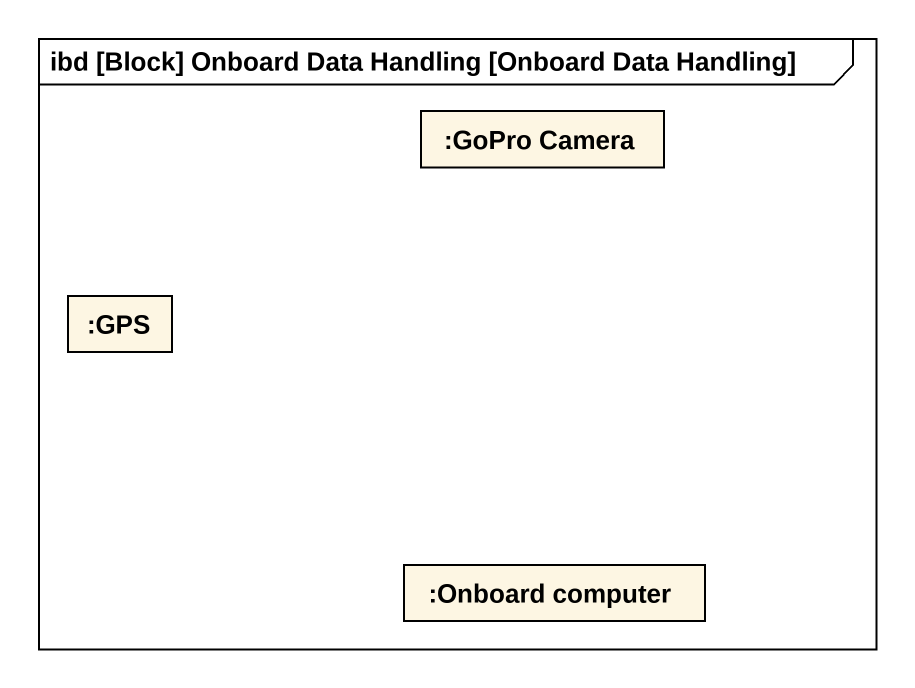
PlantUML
@startuml
mainframe ibd [Block] Onboard Data Handling [Onboard Data Handling]
rectangle ":GoPro Camera" as GoPro_Camera
rectangle ":GPS" as GPS
rectangle ":Onboard computer" as Onboard_computer
@enduml
